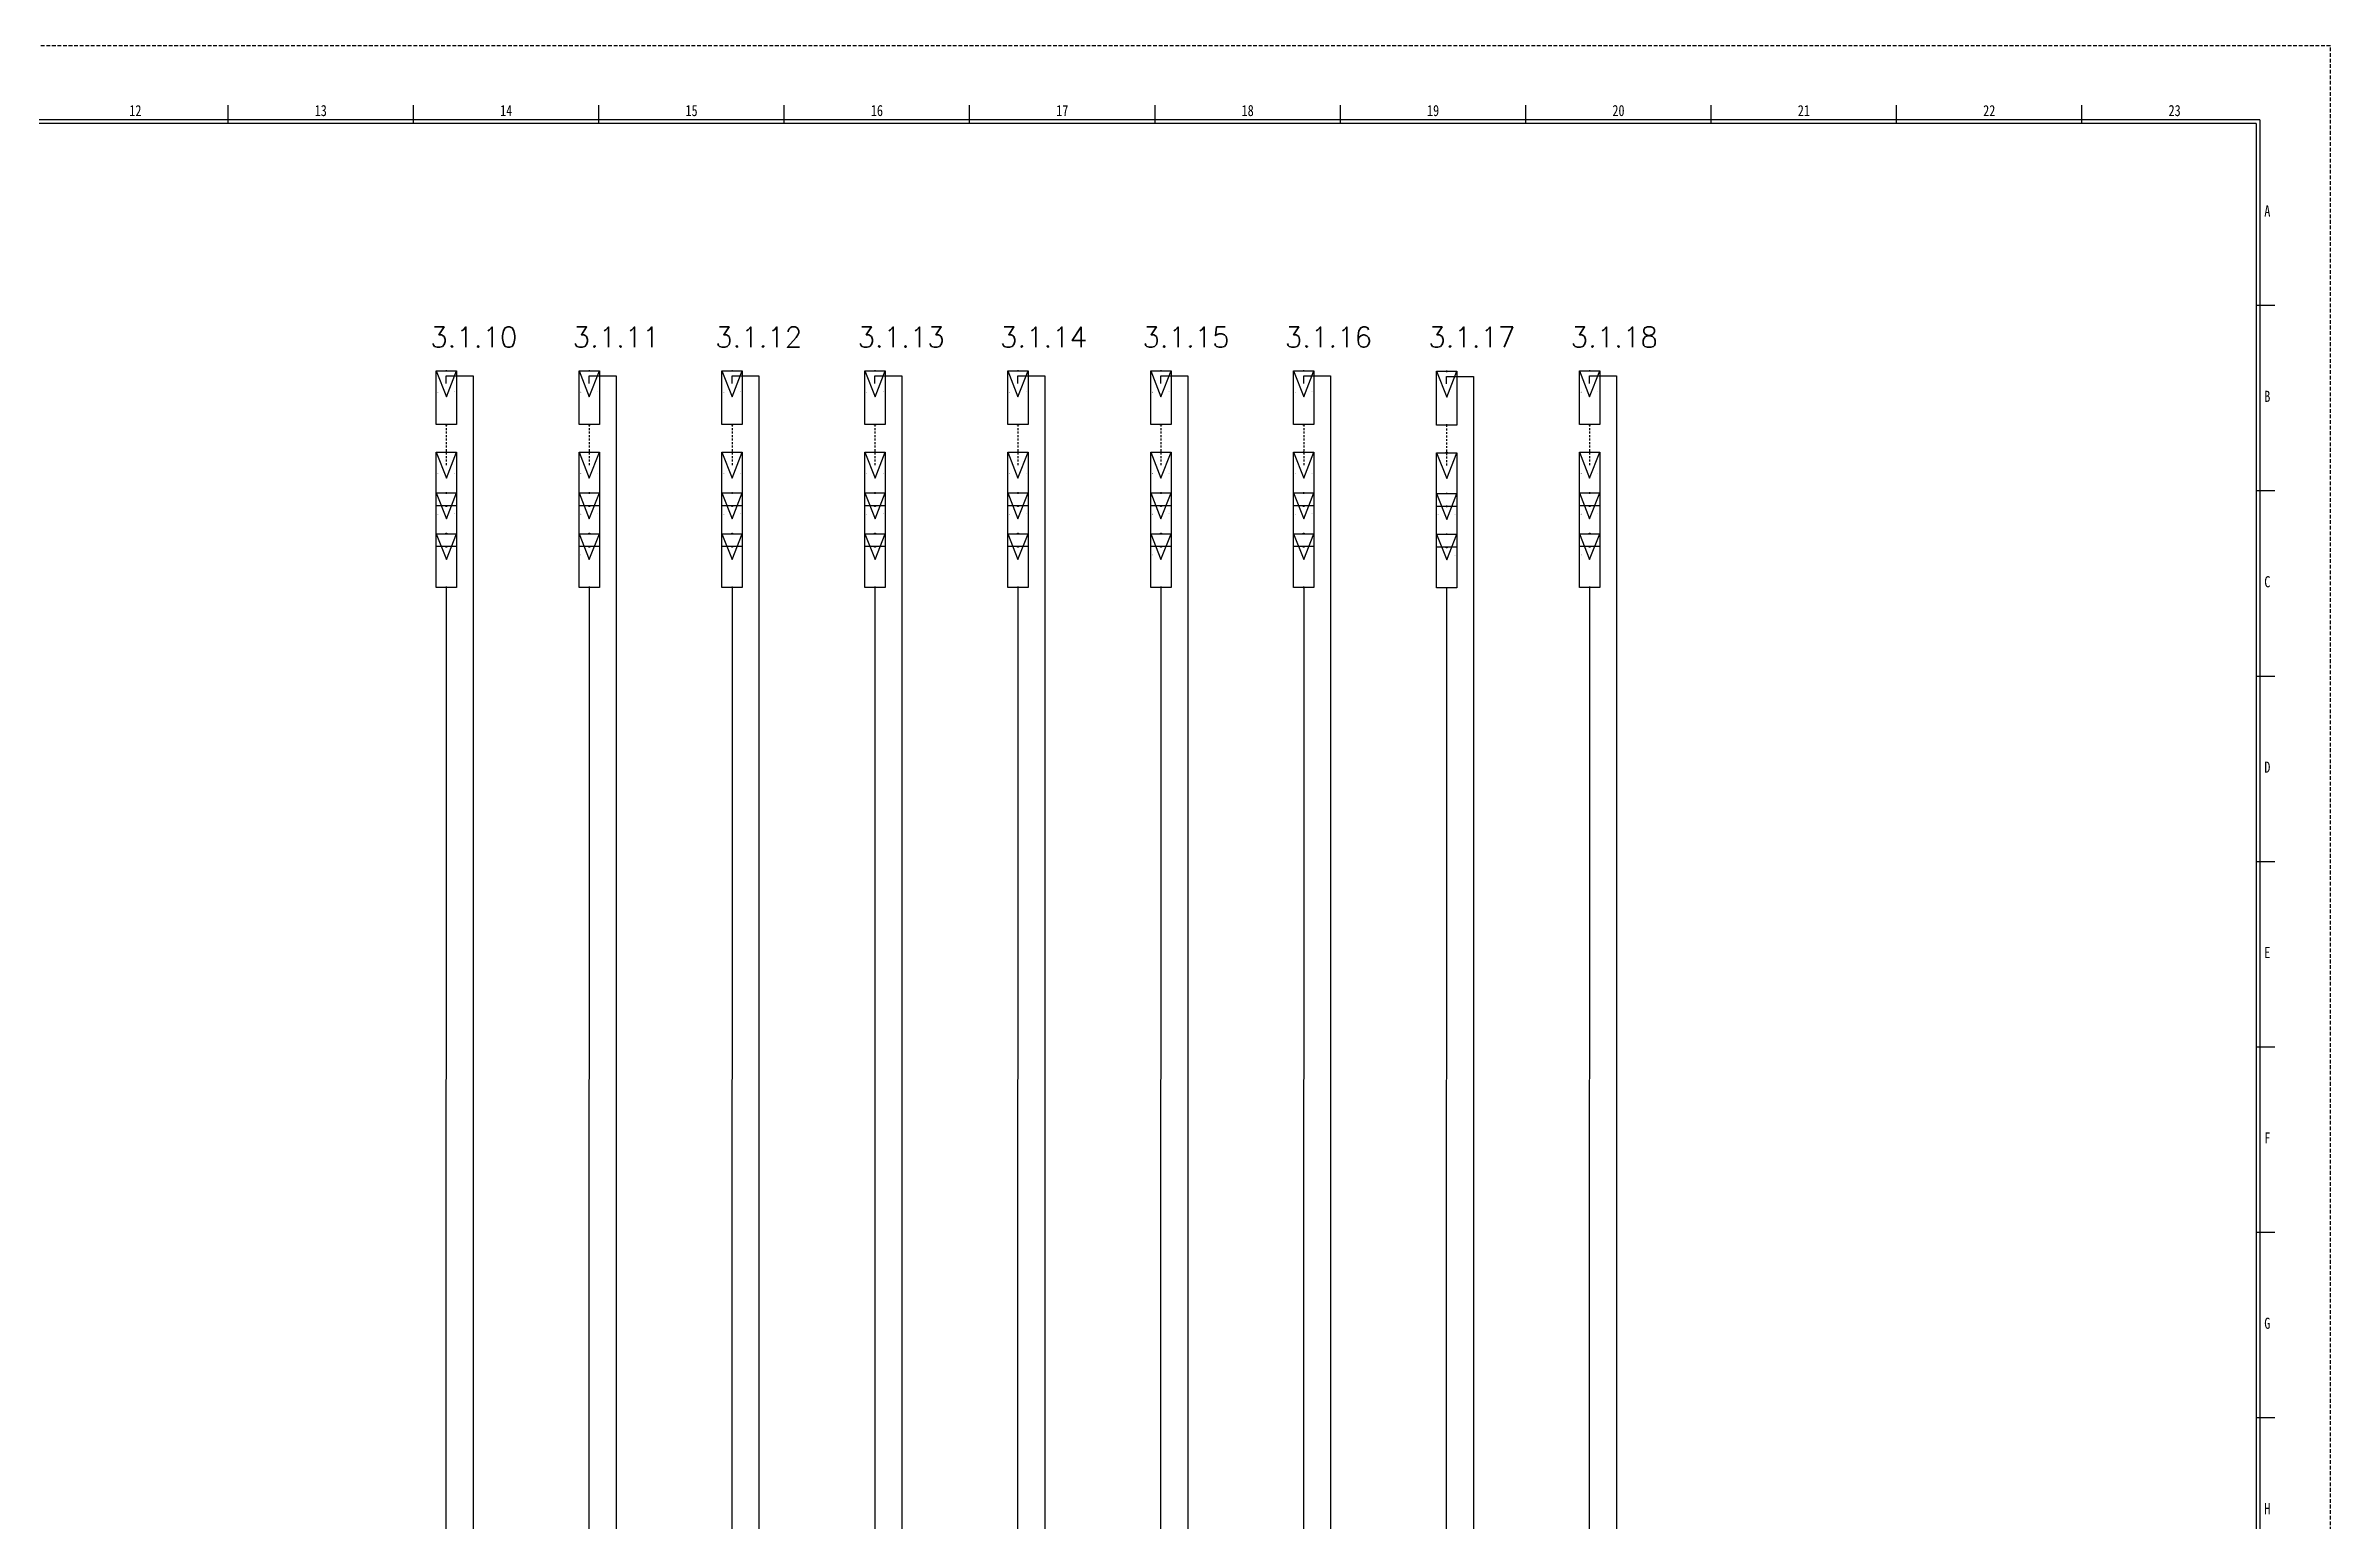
# Model space of a CAD drawing. Header units: inches. Extents: x 6 to 1968, y -75 to 125.
# Drawn here: x 1179.5 to 1326.2, y 29.9 to 124.8 of the extents above; entities that cross this region are included whole.
import ezdxf
from ezdxf.enums import TextEntityAlignment as Align

# ---------------------------------------------------------------- set-up
doc = ezdxf.new("R2010")
doc.units = ezdxf.units.IN
doc.header["$MEASUREMENT"] = 0
doc.linetypes.add('DASHEDX2', pattern=[1.5, 1, -0.5])
doc.linetypes.add('HIDDEN2', pattern=[0.1875, 0.125, -0.0625])
for name, color, linetype in [('COMMENT', 4, 'Continuous'), ('RED_12AWG', 1, 'Continuous'), ('SYMS', 7, 'Continuous'), ('ZUWAKU', 7, 'Continuous')]:
    doc.layers.add(name, color=color, linetype=linetype)
doc.styles.add('WD', font='romans.shx')

# ---------------------------------------------------------------- blocks, each defined once
blk = doc.blocks.new('HT0_01')
for p, q in [((-0.0625, 0.0625), (0.0625, 0.0625)), ((-0.0625, -0.0625), (-0.0625, 0.0625)), ((0.0625, 0.0625), (0.0625, -0.0625)), ((0.0625, -0.0625), (-0.0625, -0.0625))]:
    blk.add_line(p, q)
at = {"style": 'WD', "flags": 1}
for tag, p in [('X4TERM01', (-0.0625, 0)), ('X2TERM01', (0, 0.0625)), ('X1TERM01', (0.0625, 0)), ('X8TERM01', (0, -0.0625))]:
    blk.add_attdef(tag, p, '', height=0.01, dxfattribs=at)
blk = doc.blocks.new('PVM')
at = {"color": 5}
for p, q in [((2.64, 1), (1.37, 0.5)), ((1.37, 0.5), (2.64, 0))]:
    blk.add_line(p, q, dxfattribs=at)
blk.add_lwpolyline([(0, 1), (2.64, 1), (2.64, 0), (0, 0)], close=True, dxfattribs=at)
at = {"layer": 'SYMS', "color": 5, "xscale": 0.3699338068975089, "yscale": 0.3699338068975089, "zscale": 0.3699338068975089}
for p in [(0, 0.5), (2.64, 0.5)]:
    blk.add_blockref('HT0_01', p, dxfattribs=at)
at = {"color": 5, "char_height": 0.065, "attachment_point": 1}
for s, insert, rotation in [('+', (1.62, 0.88), 180), ('-', (1.57, 0.07), 90)]:
    blk.add_mtext_dynamic_manual_height_columns(s, width=0.0989, gutter_width=0.325, heights=[0], dxfattribs=dict(at, insert=insert, rotation=rotation))
blk = doc.blocks.new('JIS_border_a0')
at = {"layer": 'ZUWAKU', "color": 5}
for p, q in [((1169, 820), (20, 820)), ((1169, 820), (1169, 20)), ((1168, 819), (21, 819)), ((1168, 819), (1168, 21))]:
    blk.add_line(p, q, dxfattribs=at)
at = {"layer": 'ZUWAKU'}
for p, q in [((621, 819), (621, 824)), ((671, 819), (671, 824)), ((721, 819), (721, 824)), ((771, 819), (771, 824)), ((821, 819), (821, 824)), ((871, 819), (871, 824)), ((921, 819), (921, 824)), ((971, 819), (971, 824)), ((1021, 819), (1021, 824)), ((1071, 819), (1071, 824)), ((1121, 819), (1121, 824)), ((1168, 770), (1173, 770)), ((1168, 720), (1173, 720)), ((1168, 670), (1173, 670)), ((1168, 620), (1173, 620)), ((1168, 570), (1173, 570)), ((1168, 520), (1173, 520)), ((1168, 470), (1173, 470))]:
    blk.add_line(p, q, dxfattribs=at)
at = {"layer": 'ZUWAKU', "color": 5, "linetype": 'DASHEDX2'}
blk.add_lwpolyline([(0, 0), (1188, 0), (1188, 840), (0, 840)], close=True, dxfattribs=at)
at = {"layer": 'COMMENT', "width": 0.8}
for s, p in [('12', (596, 822.5)), ('13', (646, 822.5)), ('14', (696, 822.5)), ('15', (746, 822.5)), ('16', (796, 822.5)), ('17', (846, 822.5)), ('18', (896, 822.5)), ('19', (946, 822.5)), ('20', (996, 822.5)), ('21', (1046, 822.5)), ('22', (1096, 822.5)), ('23', (1146, 822.5)), ('A', (1171, 795.43)), ('B', (1171, 745.43)), ('C', (1171, 695.43)), ('D', (1171, 645.43)), ('E', (1171, 595.43)), ('F', (1171, 545.43)), ('G', (1171, 495.43)), ('H', (1171, 445.43))]:
    blk.add_text(s, height=3, dxfattribs=at).set_placement(p, align=Align.MIDDLE)

msp = doc.modelspace()

# ---------------------------------------------------------------- linework, layer by layer
at = {"layer": 'RED_12AWG', "color": 7}
for p, q in [((1205.21, 103.08), (1205.21, 103.57)), ((1205.21, 103.57), (1206.95, 103.57)), ((1214.39, 103.08), (1214.39, 103.57)), ((1214.39, 103.57), (1216.13, 103.57)), ((1223.57, 103.08), (1223.57, 103.57)), ((1223.57, 103.57), (1225.3, 103.57)), ((1232.75, 103.08), (1232.75, 103.57)), ((1232.75, 103.57), (1234.48, 103.57)), ((1241.93, 103.08), (1241.93, 103.57)), ((1241.93, 103.57), (1243.66, 103.57)), ((1251.11, 103.08), (1251.11, 103.57)), ((1251.11, 103.57), (1252.84, 103.57)), ((1260.29, 103.08), (1260.29, 103.57)), ((1260.29, 103.57), (1262.02, 103.57)), ((1269.47, 103.05), (1269.47, 103.53)), ((1269.47, 103.53), (1271.2, 103.53)), ((1278.65, 103.08), (1278.65, 103.57)), ((1278.65, 103.57), (1280.38, 103.57))]:
    msp.add_line(p, q, dxfattribs=at)
at = {"layer": 'RED_12AWG', "color": 7, "ltscale": 2}
for p, q in [((1206.95, 103.57), (1206.95, -33.08)), ((1216.13, 103.57), (1216.13, -33.08)), ((1225.3, 103.57), (1225.3, -33.08)), ((1234.48, 103.57), (1234.48, -33.08)), ((1243.66, 103.57), (1243.66, -33.08)), ((1252.84, 103.57), (1252.84, -33.08)), ((1262.02, 103.57), (1262.02, -33.08)), ((1271.2, 103.53), (1271.2, -33.11)), ((1280.38, 103.57), (1280.38, -33.08)), ((1205.21, 89.95), (1205.18, -31.9)), ((1214.39, 89.95), (1214.36, -31.9)), ((1223.57, 89.95), (1223.54, -31.9)), ((1232.75, 89.95), (1232.72, -31.9)), ((1241.93, 89.95), (1241.9, -31.9)), ((1251.11, 89.95), (1251.08, -31.9)), ((1260.29, 89.95), (1260.26, -31.9)), ((1269.47, 89.92), (1269.44, -31.94)), ((1278.65, 89.95), (1278.62, -31.9))]:
    msp.add_line(p, q, dxfattribs=at)
at = {"layer": 'RED_12AWG', "color": 7, "linetype": 'HIDDEN2'}
for p, q in [((1205.21, 100.44), (1205.21, 97.83)), ((1214.39, 100.44), (1214.39, 97.83)), ((1223.57, 100.44), (1223.57, 97.83)), ((1232.75, 100.44), (1232.75, 97.83)), ((1241.93, 100.44), (1241.93, 97.83)), ((1251.11, 100.44), (1251.11, 97.83)), ((1260.29, 100.44), (1260.29, 97.83)), ((1269.47, 100.41), (1269.47, 97.79)), ((1278.65, 100.44), (1278.65, 97.83))]:
    msp.add_line(p, q, dxfattribs=at)

# ---------------------------------------------------------------- block references
at = {"xscale": 0.2381753094695285, "yscale": 0.2381753094695285, "zscale": 0.2381753094695285}
msp.add_blockref('JIS_border_a0', (1043.29, -75.29), dxfattribs=at)
at = {"layer": 'SYMS', "color": 7, "xscale": 1.307144824541121, "yscale": 1.307144824541121, "zscale": 1.307144824541121, "rotation": 90}
for p in [(1205.87, 100.44), (1215.05, 100.44), (1224.23, 100.44), (1233.41, 100.44), (1242.59, 100.44), (1251.77, 100.44), (1260.95, 100.44), (1270.13, 100.41), (1279.31, 100.44), (1205.87, 95.21), (1215.05, 95.21), (1224.23, 95.21), (1233.41, 95.21), (1242.59, 95.21), (1251.77, 95.21), (1260.95, 95.21), (1270.13, 95.18), (1279.31, 95.21), (1205.87, 92.6), (1215.05, 92.6), (1224.23, 92.6), (1233.41, 92.6), (1242.59, 92.6), (1251.77, 92.6), (1260.95, 92.6), (1270.13, 92.56), (1279.31, 92.6), (1205.87, 89.98), (1215.05, 89.98), (1224.23, 89.98), (1233.41, 89.98), (1242.59, 89.98), (1251.77, 89.98), (1260.95, 89.98), (1270.13, 89.95), (1279.31, 89.98)]:
    msp.add_blockref('PVM', p, dxfattribs=at)

# ---------------------------------------------------------------- texts
at = {"char_height": 1.307, "attachment_point": 1, "style": 'WD'}
for s, insert in [('3.1.10', (1204.18, 106.71)), ('3.1.11', (1213.33, 106.71)), ('3.1.12', (1222.48, 106.71)), ('3.1.13', (1231.63, 106.71)), ('3.1.14', (1240.78, 106.71)), ('3.1.15', (1249.93, 106.71)), ('3.1.16', (1259.08, 106.71)), ('3.1.17', (1268.29, 106.71)), ('3.1.18', (1277.44, 106.71))]:
    msp.add_mtext_dynamic_manual_height_columns(s, width=2.8575, gutter_width=1, heights=[0], dxfattribs=dict(at, insert=insert))

doc.saveas('drawing.dxf')
